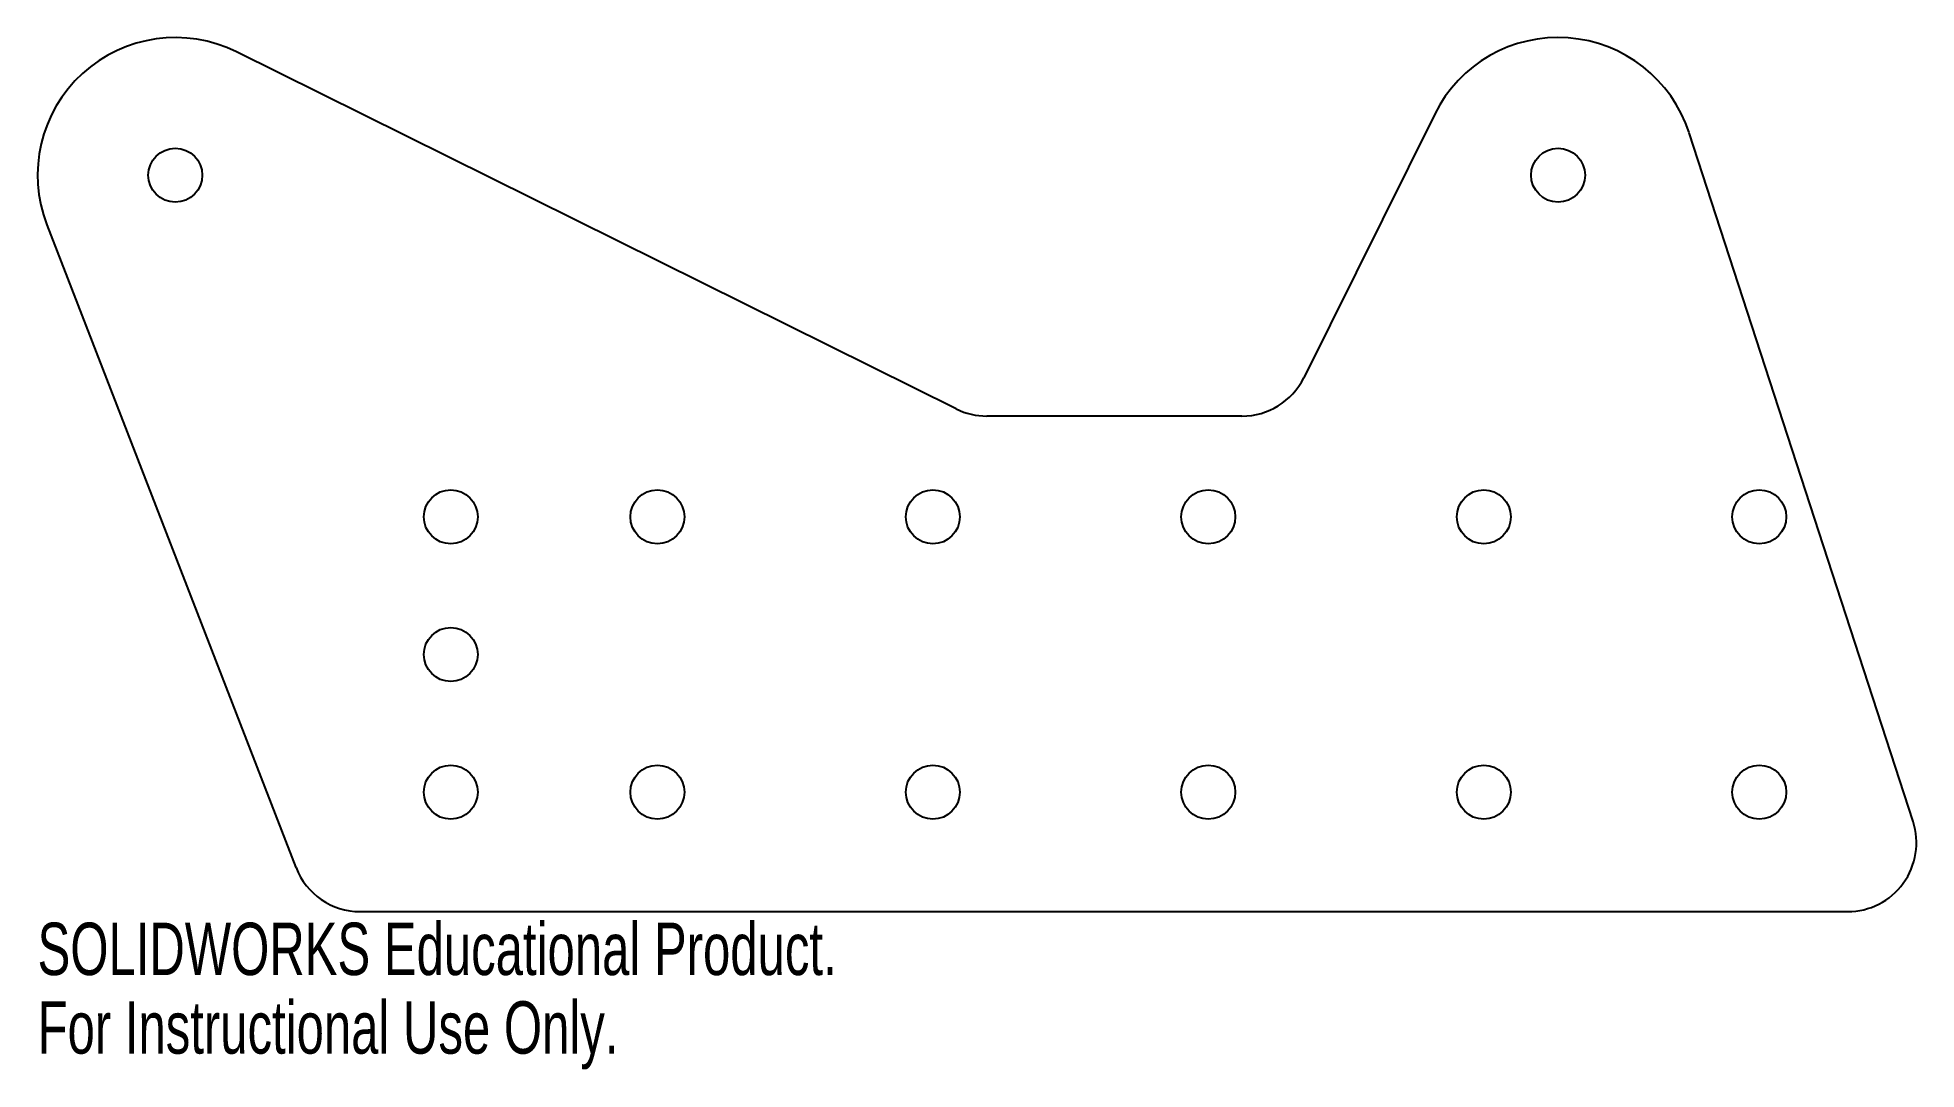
# Model space of a CAD drawing. Header units: inches. Extents: x 3.75 to 10.57, y 3.32 to 7.07.
import ezdxf

# ---------------------------------------------------------------- set-up
doc = ezdxf.new("R2010")
doc.units = ezdxf.units.IN
doc.header["$MEASUREMENT"] = 0
doc.styles.add('SLDTEXTSTYLE0', font='TXT', dxfattribs={"width": 0.7})

msp = doc.modelspace()

# ---------------------------------------------------------------- linework, layer by layer
at = {"color": 7, "linetype": 'Continuous', "lineweight": 25}
for p, q in [((7.0849, 5.7161), (4.4723, 7.0129)), ((8.8218, 6.7873), (8.3461, 5.8288)), ((10.5583, 4.2173), (9.7452, 6.7195)), ((3.7838, 6.3844), (4.6881, 4.0497)), ((8.1222, 5.69), (7.196, 5.69)), ((4.9213, 3.89), (10.3205, 3.89))]:
    msp.add_line(p, q, dxfattribs=at)
for centre in [(4.25, 6.565), (9.2697, 6.565), (5.25, 5.324), (6, 5.324), (7, 5.324), (8, 5.324), (9, 5.324), (10, 5.324), (5.25, 4.824), (5.25, 4.324), (6, 4.324), (7, 4.324), (8, 4.324), (9, 4.324), (10, 4.324)]:
    msp.add_circle(centre, 0.098, dxfattribs=at)
for centre, radius, start, end in [((4.25, 6.565), 0.5, 63.6019, 201.17464), ((9.2697, 6.565), 0.5, 18, 153.6019), ((8.1222, 5.94), 0.25, 270, 333.6019), ((7.196, 5.94), 0.25, 243.6019, 270), ((10.3205, 4.14), 0.25, 270, 18), ((4.9213, 4.14), 0.25, 201.17464, 270)]:
    msp.add_arc(centre, radius, start, end, dxfattribs=at)

# ---------------------------------------------------------------- texts
at = {"color": 7, "linetype": 'Continuous', "char_height": 0.1903, "attachment_point": 1, "style": 'SLDTEXTSTYLE0'}
for s, insert in [('SOLIDWORKS Educational Product.', (3.75, 3.8499)), ('For Instructional Use Only.', (3.75, 3.5644))]:
    msp.add_mtext(s, dxfattribs=dict(at, insert=insert))

doc.saveas('drawing.dxf')
